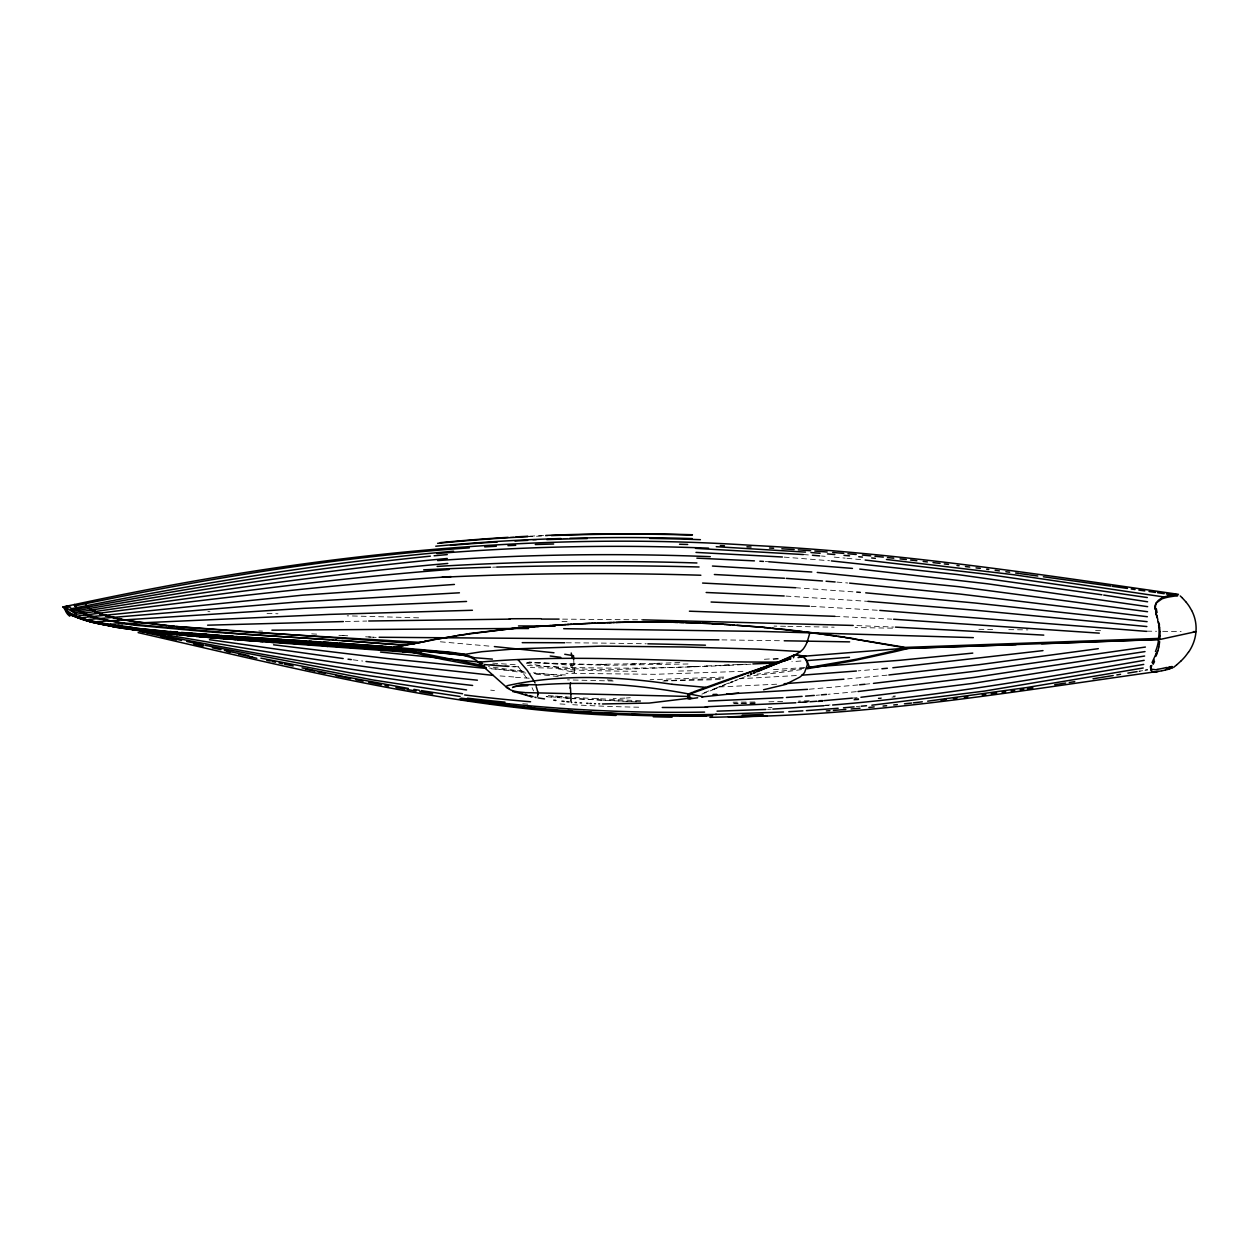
<?xml version="1.0" encoding="UTF-8"?>
<svg xmlns="http://www.w3.org/2000/svg" width="1259" height="1259" viewBox="0 0 1259 1259"><rect width="100%" height="100%" fill="white"/><g stroke="black" fill="none" stroke-linecap="round" stroke-linejoin="round"><path stroke-width="0.75" stroke-dasharray="5 3.75" d="M574.45 664.201L573.899 665.46L529.048 661.966M738.246 679.514L734.626 681.009M739.71 678.9L743.754 677.232M744.305 677.012L745.218 676.618M747.091 675.847L748.948 675.076M731.086 682.472L732.848 681.748M733.43 681.512L714.482 689.192M736.31 679.907L735.004 680.427M739.568 678.57L740.355 678.255M747.138 675.501L748.239 675.044M730.314 682.331L732.502 681.449M725.357 684.329L728.599 683.023M722.351 685.541L724.712 684.597M720.746 686.186L717.41 687.508M716.843 687.744L700.744 694.039M714.656 689.129L705.512 692.718M701.877 694.134L705.607 692.686M1142.605 670.669L1138.923 671.283L1142.401 670.717M804.092 668.23L756.974 674.179M801.542 669.599L776.315 673.014M775.56 673.109L753.763 675.532M1144.966 670.402L1147.547 670.087M1145.485 669.804L1147.61 669.552M864.76 684.282L871.716 683.558M887.028 675.154L847.669 678.884M747.39 676.162L750.584 675.863M857.82 684.959L809.301 689.208M856.293 691.679L828.28 694.276M852.107 698.131L859.157 697.455M778.235 658.976L772.711 659.464M878.263 669.096L858.213 670.858M818.665 701.09L823.937 700.649M816.052 695.283L819.546 695.015M823.827 705.732L829.114 705.323M895.212 696.872L891.97 697.124M808.136 701.893L797.624 702.648M893.292 696.133L895.338 695.975M856.309 706.519L859.834 706.236M721.989 678.255L723.563 678.145M630.287 697.722L626.321 698.005M723.705 677.074L650.116 679.703M881.457 697.879L878.231 698.1M800.976 661.022L791.895 661.652M804.658 667.569L771.94 669.694M720.431 678.365L664.374 680.726M796.349 675.548L740.15 678.727M878.2 698.588L881.237 698.383M778.109 658.441L762.907 659.37M776.63 684.204L717.189 687.068M624.983 698.084L613.133 698.619M858.906 699.343L853.272 699.674M854.719 698.651L858.764 698.415M858.449 699.799L853.901 700.051M751.072 664.17C676.366 668.387 601.409 669.882 526.687 665.444M825.054 705.213L830.389 704.93M692.151 666.688L609.891 669.772L530.354 667.569M742.936 671.33L654.664 674.305L566.015 673.313M695.487 666.53L707.259 665.964M690.31 666.782L698.855 666.357M767.612 709.352L771.106 709.195M706.472 665.995L742.779 664.359M729.417 664.941L719.188 665.397M738.561 664.532L742.542 664.359M741.236 664.422L748.145 664.138M822.882 701.169L818.098 701.373M818.555 700.382L822.568 700.224M679.844 662.517L654.051 663.462L661.148 663.225M688.012 663.981L605.925 665.319L526.75 662.564M720.29 679.561L662.895 681.025M817.673 701.735L822.19 701.562M809.238 700.728L798.584 701.074M805.367 701.845L808.546 701.735M801.401 701.971L808.64 702.066M654.239 663.462L592.06 664.406L527.631 662.454M798.222 702.081L800.598 702.003M799.638 702.349L804.139 702.207M768.415 707.527L771.94 707.416M345.312 621.521L366.747 621.049M630.145 664.122L640.611 663.886M782.657 701.515L766.762 701.845M755.589 703.01L739.112 703.167M754.865 702.018L733.084 702.192M754.833 703.293L734.044 703.451M738.325 703.183L733.619 703.199M562.6 619.129L642.94 619.853M1146.776 631.168L1156.58 631.263M1162.702 631.326L1181.131 631.514M978.904 629.295L995.617 629.5M1008.774 629.657L1027.958 629.878M1095.582 630.617L1102.868 630.696M721.926 639.887L782.705 640.768M613.18 681.025L567.51 679.876M892.552 628.162L855.097 627.549M598.607 698.698L597.348 698.682M785.553 626.29L774.049 626.085M787.851 626.337L834.135 627.187M567.006 621.631L560.397 621.474M418.633 617.823L347.185 615.824M267.018 613.448L277.987 613.778M207.908 611.638L209.938 611.701M640.626 700.791L574.608 697.533M640.595 701.814L603.077 700.193M636.598 701.893L572.436 698.651M856.875 625.581L893.575 627.045M612.267 680.112L606.146 679.86M834.937 616.328L891.781 619.16M311.665 633.859L317.425 634.174M338.891 635.307L344.809 635.638M602.321 700.146L572.656 698.383M785.962 596.074L867.955 601.346M811.095 606.319L878.027 610.285M342.716 635.512L348.397 635.826M365.629 636.786L371.153 637.101M368.619 636.944L374.962 637.322M373.136 637.211L376.142 637.384M258.835 630.916L262.502 631.121M765.283 561.53L768.887 561.766M795.578 587.733L854.94 591.966M515.151 664.736L492.238 663.1M496.125 665.051L519.275 666.892M522.454 671.11L489.782 668.718M570.752 697.266L547.712 695.566M568.092 698.068L557.501 697.297M570.72 698.525L556.966 697.549M784.184 557.123L829.555 560.743M513.766 676.964L498.328 675.8M555.99 697.187L546.154 696.4M803.368 554.542L808.797 554.967M546.658 696.762L553.519 697.297M836.936 582.099L847.795 582.996M440.351 641.791L491.419 646.308M566.361 697.093L565.385 697.014M821.497 556.022L825.133 556.321M834.213 557.123L845.119 558.13M562.112 696.731L559.484 696.495M561.844 675.642L533.501 672.715M846.945 558.288L863.328 559.877M558.225 676.539L533.328 673.943M558.178 696.369L555.565 696.117M494.897 664.941L487.17 664.107M490.68 690.137L494.457 690.546M525.869 673.077L489.546 668.041M524.137 671.598L488.461 666.546M352.929 659.81L362.734 661.069M526.341 663.273L552.465 667.726M558.335 668.891L571.193 671.692M518.425 666.829L527.253 678.869M571.617 664.406L572.876 669.363M532.053 687.682L533.548 690.955M573.711 659.433L574.356 672.448M570.39 664.988A20.884 3.321 -89 0 1 571.208 667.616M565.448 674.95A920.156 499.241 -5.4 0 1 530.464 673.25M529.205 678.208A1025.314 600.386 -6.5 0 1 513.688 677.169M692.293 670.764A1247.527 755.384 -7.7 0 1 676.083 671.078M636.692 671.283A1247.527 755.384 -7.7 0 1 564.142 669.615M515.309 666.924A1247.527 755.384 -7.7 0 1 511.846 666.688M527.757 704.143A1292.348 895.102 -10.2 0 1 520.156 703.513M638.738 707.212A1356.132 994.626 -12.8 0 1 572.703 704.71M565.008 704.253A1356.132 994.626 -12.8 0 1 557.312 703.765M566.298 642.782A1042.782 165.574 2.4 0 1 646.292 643.79M492.694 567.179A1052.965 272.054 3 0 1 496.959 567.069M562.804 538.459A1129.732 555.298 6.8 0 1 568.171 538.317M527.773 536.664A1171.027 617.65 7.7 0 1 547.854 535.752M510.084 537.231A1238.305 690.074 8.6 0 1 514.018 536.995M529.834 536.161A1238.305 690.074 8.6 0 1 543.746 535.531M532.856 540.142A1338.081 775.985 9.7 0 1 536.334 540.001M571.476 671.535A193.493 71.165 -0.5 0 1 574.639 672.29M553.677 666.64A357.603 164.787 -4.9 0 1 559.578 667.821M606.004 664.437L599.111 664.453L606.004 664.437"/><path stroke-width="1.5" d="M570.469 687.65L571.082 699.579M1160.043 635.716L1160.011 631.892M1160.027 636.031L1159.822 638.47M1159.618 641.586L1159.508 642.798M1159.445 643.396L1158.925 646.748M1155.494 605.626L1155.463 605.799A9.49 7.113 83.4 0 0 1155.51 607.405M1155.526 605.374L1155.542 605.311A8.372 6.594 81.8 0 1 1155.982 603.879M1150.427 666.798L1150.71 665.728M1158.815 647.252L1157.918 650.73M811.473 632.852L809.915 632.663L807.239 641.822M1157.824 651.029L1156.643 654.444M1151.371 666.263L1151.513 665.885A18.885 7.208 -49.8 0 1 1151.765 665.444M1156.533 654.727L1155.904 656.254M1156.203 653.563L1152.032 662.596M1152.772 663.037L1153.59 661.321M1154.188 660.046L1153.716 661.054M1155.967 603.203L1161.978 598.843A69.371 58.276 74.3 0 1 1171.814 596.514L1177.794 595.633L1175.528 595.318M1188.339 652.367L1185.411 656.238A61.313 54.593 -13.5 0 1 1181.21 660.786M1180.958 661.022L1176.945 664.642M1176.598 664.941L1174.678 666.467M807.192 641.807A18.57 12.149 -70.2 0 1 803.1 649.156L802.313 649.912A18.838 12.322 -70.3 0 1 800.425 651.595L794.964 654.979M1174.395 666.688L1173.687 667.239M1172.617 668.025L1167.534 668.797M512.98 687.209L521.368 684.581L536.035 684.77M1159.209 639.399L897.714 648.826L805.713 656.096L794.209 654.963L775.151 663.351M793.579 655.309L793.595 657.749M794.476 655.168L790.888 656.946M790.18 657.025L787.127 658.457M1162.592 597.679L1164.213 597.002M786.545 658.709L782.453 660.44M750.836 674.289L751.78 673.911M753.669 673.124L755.573 672.337M757.493 671.535L775.654 664.107M793.626 656.506L794.209 654.963M750.49 674.132L751.607 673.675M753.307 672.983L755.007 672.306M756.423 671.724L760.436 670.103M760.719 669.977L769.17 666.562M769.611 666.389L777.653 663.32M690.325 698.131L649.188 703.073L602.463 703.97M782.705 660.471L778.66 662.045M774.914 664.28L779.164 662.738M688.169 698.415L688.169 698.902A9.852 9.143 19.1 0 1 689.806 698.792L691.789 698.037M777.464 663.288L778.408 662.911L752.882 663.934M778.55 662.863L786.56 659.952M779.557 662.486L785.223 660.408M536.129 685.053C586.851 681.072 638.061 684.408 688.043 693.851A9.899 8.829 15 0 0 689.68 694.118L771.783 664.437M777.653 662.423L774.647 663.54M697.36 690.499L724.381 680.726M694.826 691.427L696.998 690.64M694.543 691.537L693.74 691.836M774.143 663.729L771.657 664.626M775.45 663.115L774.364 663.509M692.529 692.261L688.059 694.197M1164.465 596.923L1167.361 596.011M724.649 680.631L733.572 677.562M769.611 665.193L761.034 668.151M733.918 677.436L742.684 674.446M760.704 668.277L742.952 674.352M784.75 660.707L786.277 660.046M787.143 659.747L790.243 658.74M785.254 660.534L790.888 658.772M1169.973 668.875L1168.887 669.159M805.791 656.081L801.322 656.946A18.633 17.201 -6.1 0 0 802.125 656.726L803.163 656.364L802.251 656.081A18.492 16.997 -5.2 0 0 801.322 655.845L795.735 654.995M1168.21 669.332L1165.456 670.024M1167.801 595.9L1170.776 595.224M896.424 651.344L908.29 648.401L853.224 638.848M896.046 651.438L853.02 660.833L807.113 668.765M1166.259 668.104L1172.223 666.578L1169.941 666.861M1165.016 670.118L1162.088 670.748M398.505 646.544L392.761 647.803L385.254 647.189M397.687 646.733L401.967 645.804M1159.791 639.509L1041.618 643.774M1159.98 639.462L1195.499 631.75M398.914 646.465L400.818 646.056M479.978 662.108C579.266 653.216 678.979 662.958 778.408 662.029M401.605 645.883L431.853 640.202M402.786 645.631L403.651 645.458M68.49 605.784L62.95 606.932L68.474 613.763A83.11 25.967 -7.1 0 0 71.181 615.368L93.276 622.513M405.414 645.08L412.322 643.664M66.585 606.177L74.454 604.556A105.882 33.096 -6.8 0 0 75.509 606.618L76.264 607.641A77.208 24.11 -7 0 0 80.623 611.307L82.37 612.283A93.811 29.24 -6.9 0 0 85.801 613.888L88.523 614.943A124.468 38.62 -6.6 0 0 93.921 616.721L95.841 617.272M73.872 604.682C296.605 556.651 525.066 530.338 753.024 545.43C895.731 552.465 1037.29 573.978 1178.455 594.342M74.454 604.556L75.084 605.878C205.186 578.762 336.657 556.871 469.371 547.87M70.221 608.931C196.955 583.578 324.743 562.301 453.57 551.206M413.282 643.868L420.742 642.373M421.23 642.279L425.573 641.413M71.086 610.19C190.093 587.67 309.84 568.376 430.373 556.148M424.865 641.177L441.657 638.392M1161.601 670.858L1158.831 671.315C1015.966 691.254 872.912 715.867 728.284 716.812L767.03 715.93L709.903 717.347M1171.232 595.129L1174.238 594.61M431.617 639.887L469.45 633.812M72.251 611.481C196.609 589.7 321.517 570.17 447.275 558.477M702.538 696.919L701.593 697.077M442.743 638.203L456.513 635.842M1143.739 664.406L984.475 691.081L871.857 705.197M1143.203 667.994L1026.636 687.556L927.678 701.184M763.599 689.759L785.27 684.518L799.733 677.169A69.827 26.266 -0.8 0 0 801.668 675.564L803.305 673.974A71.716 26.974 -0.8 0 0 804.627 672.369L807.349 664.752A67.482 25.385 -0.8 0 0 806.814 661.793L805.461 659.087A60.841 22.867 -0.7 0 0 803.336 656.521M1144.195 660.346C1040.815 678.176 937.31 696.495 832.64 705.009M73.809 612.85C197.946 592.879 322.477 574.403 447.779 563.45M1127.875 673.124L1137.082 671.598M697.675 697.754L690.766 698.729M1116.859 674.934L1120.541 674.32M1144.62 656.033L972.64 683.401L860.92 697.281M1113.192 675.532L1093.032 678.774M457.347 635.402L508.746 628.981M1069.284 682.504L1074.761 681.638M1145.013 651.595L974.277 677.405L858.04 691.521M1054.696 684.723L1065.633 683.055M75.965 614.298C199.882 596.278 324.082 579.156 448.991 569.509M806.547 667.868L856.639 659.181L905.504 648.306L1016.092 644.671M469.182 633.576L510.949 628.76M1027.438 688.736L1032.884 687.933M1174.694 594.547L1176 594.374M1145.391 647.063L976.417 671.094L873.463 683.385M1098.304 648.668L979.03 664.705L888.901 674.966M1011.134 691.034L1014.754 690.53M1020.183 689.759L1023.819 689.255M798.064 657.591L800.929 657.056L800.079 657.135M1002.085 692.277L1005.705 691.789M78.892 615.824C202.62 599.882 326.569 584.601 451.115 576.591M1042.987 650.62L892.836 667.758M982.225 694.937L985.828 694.449M991.242 693.74L996.656 693.017M1158.296 671.393L1157.131 671.519M1167.581 667.6L1169.107 667.396M703.388 696.762L738.703 693.095M953.441 698.54L957.029 698.1M964.221 697.218L967.809 696.778M671.881 684.267C617.76 676.335 561.782 673.77 508.038 685.494A13.282 11.992 23.9 0 0 507.267 685.793L507.125 685.856A2.313 2.093 24.5 0 0 506.559 686.202M940.882 700.02L946.264 699.39M913.373 702.852L922.312 701.814M82.937 617.524L302.302 595.208L454.42 584.444M972.782 653.106L899.54 660.314L808.294 667.333M904.45 703.828L911.579 703.057M883.078 706.079L886.635 705.717M893.748 704.977L897.321 704.615M859.551 684.786L864.76 684.282M852.107 698.131L823.937 700.649M861.203 706.22L866.522 705.717M868.852 707.448L874.187 706.928M88.681 619.444L295.487 602.132L459.409 592.8M509.454 628.745L513.137 628.556M271.913 630.177L514.018 628.477M881.898 668.765L887.359 668.261M434.119 555.786L447.275 554.589M512.523 628.461L523.303 627.674M514.601 628.43L515.781 628.32M843.467 707.81L854.106 706.881M859.991 708.235L851.115 709.006M515.576 628.194L519.054 628.036M514.191 686.501L527.757 685.62M843.923 679.199L784.089 683.731M821.293 694.858L826.534 694.417M518.614 627.926L535.311 626.714M856.403 671.016L801.794 675.186M1156.643 669.851L1151.088 669.19A7.664 3.604 -41.6 0 1 1150.71 666.688M849.479 657.292L807.035 660.597M845.812 709.447L833.427 710.422M523.114 627.549L532.4 626.935M838.164 708.266L806.389 710.627M805.587 696.117L814.305 695.424M823.827 705.732L772.853 709.1M532.022 626.856L542.55 626.179M536.617 626.62L538.899 626.447M809.899 701.751L816.918 701.232M826.36 710.957L829.901 710.69M97.069 621.663L303.545 608.349L466.554 601.456M807.57 689.35L726.663 694.024M539.371 626.305L545.241 625.991M802.093 696.369L786.419 697.455M543.762 625.991L548.294 625.77M546.689 625.786L551.395 625.55M795.877 702.774L705.323 706.787M549.616 625.597L554.904 625.33M552.544 625.393L557.045 625.188M782.941 697.691L708.487 701.058M802.864 710.847L788.795 711.697M555.471 625.204L560.255 624.983M558.398 625.015L566.094 624.621M560.979 624.936L563.151 624.794M484.731 546.894L496.314 546.249M564.3 624.669L569.084 624.448M567.274 624.495L571.712 624.291M570.248 624.322L574.387 624.149M573.238 624.165L587.811 623.473M575.552 624.086L584.994 623.598M783.523 711.996L715.411 714.388M765.865 709.447L717.048 711.162M507.944 545.651L515.734 545.304M585.309 623.551L590.251 623.362M588.346 623.41L593.131 623.236M591.4 623.284L595.617 623.126M594.453 623.158L605.327 622.764M763.127 714.482L742.196 715.191M597.521 623.032L603.187 622.843M1159.271 638.392L905.52 647.394L850.14 638.36M535.295 544.533L553.661 543.998M603.675 622.812L610.048 622.607M712.972 694.48L716.875 694.354M606.759 622.701L611.78 622.56M609.844 622.607L614.376 622.481M207.593 625.188L343.377 621.568M612.944 622.528L618.736 622.371M616.044 622.45L621.348 622.308M619.145 622.371L627.47 622.182M368.714 621.002L510.115 619.129M472.424 610.269L329.323 614.408L109.816 624.259L115.214 625.345M622.245 622.308L633.56 622.088M794.744 655.152L795.578 655.152M628.461 622.198L637.904 622.04M634.678 622.119L640.06 622.025M637.794 622.088L646.465 621.993M700.523 715.82L712.657 715.741M640.894 622.056L652.367 621.993M541.496 619.082L559.075 619.113M647.11 622.04L668.261 622.135M511.17 628.493L528.56 628.54M379.148 637.259L718.905 639.84M653.311 622.056L658.551 622.025M563.686 628.697L762.498 631.451L973.333 637.636M658.961 622.025L665.161 622.088M1193.453 631.64L1195.908 631.672M642.94 619.853L853.209 625.44M667.191 622.198L674.462 622.245M849.62 641.87L784.231 640.784M668.718 622.229L671.787 622.276M653.295 716.796L672.086 717.189M673.313 622.308L680.678 622.387M688.154 698.084L688.106 696.432L525.743 692.623M674.84 622.339L677.893 622.418M689.413 611.197L834.937 616.328M679.53 544.234L687.682 544.455M679.419 622.45L686.548 622.56M680.946 622.497L683.983 622.576M685.51 622.623L692.088 622.733M711.083 602.022L809.332 606.208M687.036 622.67L697.643 622.953M70.756 607.2L62.95 606.932L66.995 607.971M599.662 703.875L598.733 703.844M706.157 592.485L784.184 595.979M695.487 548.357L803.368 554.542M695.991 552.402L782.374 556.997M696.872 558.146L754.424 560.869M702.585 583.059L795.578 587.733M693.127 622.89L700.413 623.063M720.337 545.603L724.429 545.777M716.245 546.689L805.461 552.119M895.417 627.124L1043.774 635.118M699.233 623.142L710.469 623.535M595.476 703.718L594.547 703.687M712.452 566.046L811.803 571.995M714.372 574.513L784.499 578.259M702.302 623.268L712.688 623.646M746.949 546.815L751.041 547.02M591.289 703.529L589.889 703.451M711.571 623.724L714.876 623.756M615.997 715.458C453.744 709.037 295.645 668.702 138.128 632.616M893.67 619.255L1099.28 633.151M713.145 623.803L718.873 623.976M714.703 623.897L716.277 623.976M769.501 548.027L773.608 548.279M719.471 624.023L725.121 624.354M717.835 624.071L723.343 624.244M588.032 703.356L586.631 703.262M759.854 561.199L763.473 561.42M281.827 639.493L241.665 636.96M273.313 639.588L282.173 640.139M781.839 548.782L794.177 549.569M724.177 624.448L730.582 624.873M420.6 642.405L250.934 632.348L178.872 626.73M299.736 640.611L247.331 637.322M291.695 640.123L305.717 641.004M264.484 639.037L292.544 640.784M304.741 640.957L311.713 641.382M270.622 639.336L251.296 638.203M289.57 640.516L304.426 641.539M261.715 638.769L240.375 637.479M273.659 640.044L285.305 640.784M302.616 641.35L310.375 641.917M302.679 641.87L247.598 638.376M270.26 639.84L255.86 638.911M299.847 641.712L307.023 642.153M405.98 649.738L404.784 649.66M725.719 624.385L734.091 624.952M329.952 639.729L209.372 631.939L133.108 625.046M332.943 639.934L243.255 634.158M309.1 641.24L317.724 641.775M315.647 641.649L328.772 642.515M306.976 641.618L315.694 642.184M313.349 642.106L333.21 643.333M250.179 638.03L235.291 637.148M305.843 642.09L311.839 642.483M322.304 642.688L325.294 642.877M311.382 642.436L333.305 643.884M323.862 643.255L326.994 643.459M768.887 561.766L852.453 568.407M879.789 610.395L1146.54 631.373M332.266 639.997L336.452 640.154M335.319 640.186L405.319 645.096M341.74 640.516L405.949 645.379M323.736 642.153L383.35 646.386M246.135 637.243L236.015 636.582M330.031 642.578L337.554 643.097M328.284 643.081L337.601 643.632M253.138 638.738L243.617 638.108M335.76 643.569L341.992 643.916M328.882 643.569L349.073 644.938M247.456 638.36L230.523 637.211M242.295 638.03L218.468 636.362M329.244 644.561L373.435 647.488M289.035 641.87L330.456 644.639M372.412 647.425L379.683 647.913M361.459 648.133L200.039 636.661M786.308 578.385L822.457 580.966M339.489 643.207L381.634 646.26M237.857 636.692L227.706 636.015M340.245 643.884L364.024 645.458M346.398 644.23L350.82 644.529M237.92 637.211L225.015 635.826M337.664 644.167L352.331 645.159M287.036 641.744L289.743 641.917M379.022 647.866L382.815 648.117M272.668 640.768L287.729 641.775M382.327 648.086L394.87 648.952M265.334 640.264L273.549 640.815M388.685 648.527L391.628 648.731M415.517 651.942L217.807 638.077L133.155 629.941M354.204 647.346L357.273 647.551M798.3 549.853L810.67 550.734M732.203 624.983L759.256 626.935M244.608 634.253L132.337 624.212A207.074 63.044 -5.9 0 1 95.464 617.429M229.358 636.11L233.592 636.393M233.655 636.928L216.768 635.213M350.742 644.608L358.233 645.127M350.883 645.064L368.415 645.788M229.421 636.629L222.308 636.251M355.573 645.395L358.831 645.615M226.478 636.928L223.787 636.739M266.845 640.359L256.899 639.666M394.555 648.92L398.552 649.203M255.357 639.556L258.189 639.761M363.458 647.976L405.839 651.076L406.327 649.77L418.649 652.666M525.113 692.576L518.976 691.978A27.604 10.528 -3.4 0 1 514.601 691.191L513.31 690.861A20.773 7.947 -3.5 0 1 510.572 689.885L507.975 688.421A38.085 14.51 -3.3 0 1 507.33 687.918L506.244 687.005M800.425 651.595L758.878 649.156L683.983 646.984L601.534 646.135L516.064 648.826L481.756 651.721L461.581 654.869L392.761 647.803L442.082 659.26L486.1 667.475M220.986 635.527L222.324 635.638M362.088 645.851L365.346 646.087M225.219 636.33L216.579 635.842M359.696 645.678L379.919 647.173M397.498 649.14L400.441 649.345M400.032 649.314L406.327 649.77M252.508 639.367L255.514 639.572M249.691 639.163L252.744 639.383M249.974 639.179L243.585 638.722M352.614 648.259L381.178 650.321M517.166 692.167L515.199 691.978L531.078 696.683M581.532 702.931L580.131 702.837M867.955 601.346L976.701 610.347L1146.839 626.541M414.809 643.554L176.291 626.478M364.244 645.568L371.861 646.559M219.648 635.433L203.958 634.253M221.033 636.031L209.435 635.323M221.096 636.55L200.921 634.678M213.275 635.984L215.871 636.173M216.91 636.251L205.626 635.402M244.041 638.754L235.732 638.14M239.95 638.455L241.398 638.549M270.496 642.279L311.13 645.237M327.104 646.402L353.118 648.306M380.375 650.274L394.445 651.296M273.974 642.531L260.046 641.508M310.233 645.175L327.702 646.449M392.666 651.155L415.722 652.87M737.034 625.33L766.684 627.611M365.74 645.678L449.085 652.587L465.374 654.932L474.013 657.607M368.745 645.898L374.741 646.355M215.745 635.15L186.253 632.852M212.692 635.937L196.687 634.347M233.057 637.935L236.44 638.187M402.864 651.91L405.666 652.115M262.926 641.712L223.048 638.628M252.477 640.941L244.215 640.312M814.793 551.049L827.194 552.009M826.077 581.233L835.126 581.957M372.869 646.654L388.826 647.866M203.124 635.213L196.955 634.741M230.381 637.731L233.812 637.983M231.184 637.794L222.166 637.085M227.25 637.479L228.556 637.589M415.108 652.823L421.497 653.311M705.843 687.367L672.07 684.282M856.734 592.108L860.338 592.391M381.43 646.26L386.702 646.654M376.252 646.465L386.34 647.661M381.524 647.283L383.129 647.409M206.759 634.473L194.405 633.497M204.084 635.291L191.053 633.907M199.677 634.945L192.139 634.363M224.7 637.29L225.975 637.384M474.202 657.702L492.426 659.118M237.872 639.824L242.058 640.139M233.702 639.493L235.795 639.651M810.953 552.544L820.128 553.283M817.248 572.436L959.232 586.741L1147.547 611.717M384.64 646.512L393.988 647.268M388.732 646.843L391.36 647.063M388.464 647.866L390.133 647.992M195.176 634.08L182.649 633.23M195.255 634.599L178.463 632.884M188.567 634.08L190.927 634.268M222.402 637.101L216.202 636.613M230.192 639.21L206.618 637.259M865.736 592.832L975.505 603.061L1147.106 621.663M393.327 647.189L450.628 652.225L464.602 654.239L464.681 655.341L395.326 648.416M389.708 647.944L391.785 648.133M391.455 648.086L395.295 648.448M193.194 633.387L188.425 633.009M190.739 633.718L142.786 628.949M185.073 633.796L187.402 633.985M215.037 636.519L217.099 636.676M186.395 633.891L152.26 630.617M212.598 636.314L215.289 636.535M212.976 636.346L208.616 635.984M576.417 702.538L575.033 702.428M832.703 552.449L843.75 553.393M812.433 555.266L819.688 555.864M394.083 648.291L394.964 648.369M181.453 632.427L184.931 632.726M181.925 633.009L172.892 632.427M181.595 633.497L182.76 633.592M180.446 633.403L177.11 633.135M206.256 635.795L208.852 636.015M206.791 635.842L201.896 635.417M221.427 638.502L218.169 638.234M215.808 638.03L213.589 637.841M827.478 553.913L834.827 554.527M849.605 583.137L960.098 594.075L1147.358 616.721M173.238 631.766L177.519 632.128M177.582 632.648L167.353 631.955M173.301 632.286L133.643 627.973M204.084 635.606L205.17 635.701M174.891 632.947L153.11 630.806L154.432 630.948M200.637 635.323L202.683 635.496M200.81 635.339L195.853 634.898M211.402 637.668L202.447 636.881M480.859 662.187L380.517 652.083M486.367 668.435L387.237 658.52L273.581 644.813M493.198 675.391L366.007 661.479M171.602 631.625L169.965 631.483M166.66 631.892L163.214 631.593M198.245 635.118L199.725 635.244M165.653 632.128L170.107 632.522M196.829 634.992L191.525 634.52M194.94 634.819L180.037 633.497M204.525 637.07L195.822 636.283M847.905 553.755L856.199 554.495M831.381 560.916L957.359 574.529L1101.893 594.783M161.152 631.42L162.537 631.53M189.259 634.331L191.148 634.489M199.961 636.661L190.172 635.779M844.018 555.361L849.542 555.848M759.728 626.982L762.073 627.187M165.338 632.097L134.257 629.059M197.065 636.409L192.753 636.015M762.545 627.234L764.386 627.407M161.042 631.215L147.508 630.161M185.482 633.985L161.089 631.656M160.397 631.656L129.976 628.556M192.973 636.047L186.442 635.433M188.315 635.606L191.321 635.889M179.313 633.419L176.417 633.151M186.725 635.465L188.834 635.669M184.569 635.26L187.748 635.559M182.712 635.087L185.671 635.37M862.431 555.077L870.772 555.88M858.748 556.73L862.431 557.076M767.581 627.706L768.934 627.832M764.355 627.611L773.388 628.272M494.378 646.575L553.976 652.776M178.149 626.667L171.145 625.991M175.693 633.088L172.452 632.773M179.234 634.741L185.136 635.323M182.524 635.071L179.407 634.772M859.755 569.099L987.512 583.798L1147.641 606.665M174.922 626.368L138.883 622.214M151.898 630.366L134.131 628.808M178.038 634.63L176.008 634.442L179.958 634.819M477.413 680.19C368.698 669.316 260.818 651.312 153.22 632.6M569.052 701.893L566.849 701.672M874.942 556.273L883.299 557.123M865.153 560.05L985.797 574.135L1147.311 597.553M769.076 628.052L770.634 628.21M169.918 632.537L159.83 631.53M174.403 634.268L177.377 634.567M871.669 557.973L875.351 558.335M772.176 628.367L784.152 629.374M168.501 625.723L170.107 625.896M147.35 629.925C122.233 627.312 96.046 626.022 72.723 615.462M174.246 634.268L175.19 634.363M174.812 634.316L167.148 633.545M173.616 634.206L158.839 632.632M773.718 628.524L775.261 628.682M528.261 707.133L531.849 707.511M887.469 557.548L893.748 558.209M886.43 559.468L1014.439 574.828L1163.961 596.971M776.016 628.76L777.543 628.918M778.298 628.996L779.809 629.154M166.912 625.566L131.455 621.096A211.119 64.193 -5.8 0 1 118.236 618.72L109.454 616.642M168.281 633.655L159.043 632.648M780.564 629.232L804.312 631.955M154.873 630.995L157.344 631.263M564.111 701.389L561.923 701.153M906.338 559.563L900.043 558.87M784.577 629.421L802.424 631.467M140.646 628.745L130.826 627.643M164.614 633.261L159.578 632.71M472.629 685.447C370.193 674.289 268.686 656.002 167.541 636.55M916.867 560.727L910.556 560.019M151.615 630.633L136.916 628.87M134.194 628.54L131.754 627.753M150.624 630.539L143.227 629.673M133.784 628.996L131.44 628.729M923.177 561.451L927.395 561.939M132.793 628.32L130.354 627.596M157.737 632.506L156.116 632.317M933.029 562.584L940.064 563.418M132.525 628.288L119.778 626.746A206.586 62.95 -6 0 1 90.79 621.442L88.02 620.656M157.328 632.459L146.925 631.168M154.605 632.144L157.092 632.427M130.967 628.682L121.95 627.549M155.313 632.223L152.89 631.939M944.297 563.922L948.531 564.441M131.943 627.769L119.699 626.227A206.602 62.919 -6 0 1 90.711 620.939M466.57 689.948L351.843 673.156L205.327 645.363M804.076 631.672L809.915 632.663M956.982 565.48L959.106 565.732M806.547 631.971L821.671 633.938M151.285 631.735L152.087 631.829L147.24 631.215M555.927 700.445L553.74 700.177M969.682 567.054L965.448 566.534M150.718 631.672L147.917 631.31M980.289 568.407L976.04 567.872M132.038 624.92L95.794 618.2M138.38 629.059L140.803 629.374M986.647 569.225L988.771 569.493M812.779 632.758L814.038 632.931M485.093 701.893L490.68 702.616M494.394 703.089L499.98 703.812M999.41 570.894L995.145 570.327M348.051 659.181L351.308 659.59M343.172 658.536L209.45 639.666M1009.608 572.231L1005.847 571.728M814.573 633.261L825.998 634.52M690.546 694.213L702.963 696.668M462.572 693.74L372.711 679.923L260.881 658.142M1028.304 574.733L1019.963 573.616M1015.572 573.018L1018.861 573.459M145.352 630.964L141.889 630.491M1043.365 576.764L1110.784 586.096M1037.762 576.008L1029.437 574.891M822.536 634.048L823.402 634.174M823.874 634.505L828.516 635.15M134.052 628.493L127.694 627.58M144.816 630.901L140.032 630.224M826.864 634.646L833.93 635.638M145.446 630.979L129.882 628.619M1127.466 588.457L1112.295 586.316M514.695 691.962L513.326 691.663A10.654 8.687 -29.8 0 1 512.743 691.584M1157.54 592.721L1164.197 593.681M1149.026 591.51L1155.416 592.422M1138.86 590.062L1144.777 590.912M1131.259 588.992L1135.067 589.527M830.059 635.37L836.244 636.267M131.408 628.131L128.402 627.69M1170.996 594.657L1166.464 594.012M834.371 635.701L842.129 636.834M460.117 696.495L421.214 690.609M140.583 630.303L132.636 629.091A210.788 64.823 -5.8 0 1 119.526 626.62M837.802 636.487L850.596 638.108M544.502 698.902L538.002 697.911M842.586 636.912L844.915 637.259M88.791 620.404L115.482 625.597M468.741 655.955L461.581 654.869L470.362 657.245L476.28 660.298L506.024 686.8M136.523 621.867L122.863 619.585A163.906 50.454 -6.2 0 1 102.656 614.785L90.853 609.545L101.554 614.235L114.16 617.539M115.639 626.652L94.299 622.749M1103.734 595.066L1147.579 601.786M845.513 637.652L853.46 638.565M564.756 654.255L573.522 655.703L573.711 659.433M121.242 623.41L122.721 623.63M137.672 629.878L124.027 627.564M482.716 663.509L480.041 663.005A1.936 1.747 29 0 1 479.223 662.738M484.589 665.901L418.366 652.587M536.082 697.596L534.886 697.14M413.881 689.381L419.389 690.294M120.14 626.368L122.847 626.825M419.766 691.71L432.687 693.898M408.357 688.453L344.856 676.697M128.985 628.477L128.686 628.414A203.927 62.903 -5.9 0 1 118.503 626.463M406.909 689.46L416.099 691.065M395.924 687.445L405.068 689.114M118.991 618.499L121.194 618.909M151.395 632.27L120.596 626.415M115.01 625.471L112.885 625.062L114.364 625.267M115.875 625.629L112.413 625.031M384.971 685.384L388.606 686.076M531.896 696.841L531.172 696.699M368.604 682.221L381.32 684.707M154.259 633.875L165.873 636.22M343.062 676.335L302.018 667.884M355.919 679.687L363.159 681.135M350.506 678.585L336.106 675.595M152.339 633.482L112.177 625.015M203.628 645.017L186.662 641.476M248.684 655.593L224.417 650.415M119.479 626.652L118.535 626.447M181.579 640.422L146.343 632.789M318.181 671.787L325.341 673.329M284.329 664.107L293.158 665.995M212.346 647.803L220.97 649.675M271.991 661.431L275.516 662.203M279.042 662.958L282.551 663.729M305.685 669.08L314.608 671.016M106.732 623.803L107.597 623.992M266.719 660.283L270.229 661.054M200.338 645.159L203.769 645.914M252.697 657.198L238.722 654.113M195.208 644.026L198.623 644.781M139.686 631.294L144.675 632.411M226.541 651.375L230.004 652.162M249.565 656.647L256.852 658.284M123.114 627.549L133.045 629.799M166.267 637.51L176.449 639.824M198.843 645.08L202.306 645.883M161.199 636.346L164.583 637.133M118.173 626.4L121.478 627.171M193.681 643.9L197.128 644.687M161.168 636.267L167.982 637.888M114.207 625.471L112.995 625.172A157.359 49.117 -6.2 0 0 113.798 625.361M401.983 650.148L402.896 650.368M399.481 649.518L400.425 649.754M397.891 649.125L396.931 648.873M90.805 620.892L87.957 620.152A136.192 42.208 -6.6 0 1 81.095 618.075L80.057 617.713A98.344 30.672 -6.9 0 1 72.204 614.282M89.531 621.537L88.099 621.175A133.879 41.578 -6.6 0 1 80.214 618.736L79.223 618.374A96.644 30.185 -7 0 1 72.361 615.289M520.628 693.079L521.918 693.426M88.24 620.262L72.55 614.439M525.223 694.338L526.766 694.763M95.731 622.654L96.707 622.937M529.661 695.597L533.076 696.605M93.921 616.721L94.881 617.004M509.092 688.468L508.211 688.169A13.345 12.086 24.6 0 1 507.393 687.839L507.346 687.823M90.538 616.595L89.405 616.202A102.734 32.01 -7 0 1 85.234 614.549L84.007 613.999A83.582 26.124 -7.2 0 1 81.237 612.504L79.254 611.166M80.135 618.232L81.174 618.578A136.177 42.239 -6.6 0 0 88.036 620.656M94.362 611.496L88.917 608.081A71.086 22.221 -7 0 1 85.518 603.738A85.14 26.628 -6.9 0 0 91.325 610.064M91.765 610.033L101.176 614.109A137.278 42.444 -6.4 0 0 115.812 617.839M506.543 687.257L506.59 687.32A2.313 2.093 24.6 0 0 507.267 687.634M1180.265 595.963L1181.981 597.6M1182.248 597.868L1185.726 601.676M517.968 659.622L527.128 670.276L533.91 680.851M75.115 605.988L77.743 609.844A74.297 23.276 -7.5 0 0 79.175 611.182M807.239 661.305L809.899 668.34M535.059 682.992L534.587 682.11M1191.691 610.536L1189.425 606.649A61.14 54.357 -13 0 0 1185.931 601.928M72.235 615.321A83.346 26.093 -7.1 0 1 65.452 608.207L65.279 607.2A83.362 26.046 -7.1 0 0 72.078 614.313M65.122 607.09L65.358 607.704A83.362 26.061 -7.1 0 0 72.156 614.817A98.328 30.688 -6.9 0 0 80.167 618.216M1157.462 618.043L1156.927 616.139M1156.801 615.667L1156.407 614.156M1157.871 619.57L1155.699 613.243M1157.729 620.53L1158.453 623.52M571.224 653.012L572.011 656.521M1156.344 613.888L1155.872 611.874M1158.469 621.915L1158.862 623.583M1158.925 623.882L1159.586 627.549M1155.809 611.591L1155.699 611.056A18.759 12.354 83.6 0 1 1155.668 610.505M572.2 657.576L572.326 658.457M1159.618 627.8L1159.995 631.53M537.845 691.521L537.892 691.931A13.282 3.856 79.3 0 1 537.923 693.017A13.282 3.856 79.4 0 1 537.971 694.118M1154.881 609.151L1154.802 607.578M689.68 694.118L689.806 698.792M688.091 696.29L688.075 695.125M536.177 686.564A6.531 1.007 75.1 0 1 537.53 691.207M570.091 688.185A6.846 1.621 -85.3 0 1 570.579 682.771M512.555 687.571A10.623 10.009 -53.3 0 1 513.011 687.257M479.191 662.36A1.936 1.747 28.6 0 1 479.978 662.25M1191.895 610.945A48.802 43.341 -13.5 0 1 1188.512 652.288M1155.62 609.482A13.519 9.568 83.8 0 1 1155.526 608.349M1156.218 603.454A10.481 8.435 80 0 1 1157.745 601.11M1158.359 600.417A24.472 20.113 75.9 0 1 1162.624 597.757M537.845 694.244A6.531 1.621 88.4 0 1 537.483 696.51M571.665 702.616A6.83 1.763 -88.2 0 1 570.815 700.35M803.856 657.576A18.413 11.976 -69.4 0 1 807.192 661.353M1151.198 667.333A13.629 5.744 -47.1 0 1 1151.466 666.53M1150.931 668.985A9.584 4.328 -44.2 0 1 1151.056 667.994M1151.056 670.118A8.467 3.997 -40.8 0 1 1150.852 669.332M1152.394 671.33A10.623 5.036 -39 0 1 1151.182 670.355M1156.785 671.881A25.007 11.614 -36.1 0 1 1152.756 671.724M1158.595 639.383A51.147 44.805 -14.1 0 1 1155.447 651.58M1156.942 652.02A64.839 58.465 18.1 0 1 1156.313 653.61M1153.165 664.264A20.128 5.713 -54 0 1 1154.519 661.62M1166.542 667.459A72.377 34.245 -34.3 0 1 1156.927 669.379M1158.61 625.282A51.147 46.3 -15.8 0 1 1158.548 638.313M1159.146 623.441A64.839 58.37 18.1 0 1 1159.476 625.188M1157.1 612.519A20.05 11.158 81.6 0 1 1156.376 608.915M1155.022 607.578A7.57 5.917 82.4 0 1 1156.061 603.297M109.549 616.611A121.021 37.597 -6.5 0 1 94.236 611.544M508.384 666.436A1247.527 755.384 -7.7 0 1 484.259 664.547M504.985 702.144A1292.348 895.102 -10.2 0 1 467.451 698.178M707.652 707.102A1356.132 994.626 -12.8 0 1 662.265 707.479M530.558 701.767A1356.132 994.626 -12.8 0 1 464.618 694.968M704.584 712.106A1421.867 1113.082 -17 0 1 460.999 698.115M716.623 714.372A1498.493 1234.166 -23.1 0 1 472.377 700.901M466.759 700.13A1498.493 1234.166 -23.1 0 1 459.283 699.091M706.519 716.119A1590.825 1356.635 -31.7 0 1 531.943 708.298M524.311 707.511A1590.825 1356.635 -31.7 0 1 507.235 705.591M490.239 703.498A1590.825 1356.635 -31.7 0 1 486.478 703.01M480.828 702.254A1590.825 1356.635 -31.7 0 1 477.082 701.751M471.464 700.964A1590.825 1356.635 -31.7 0 1 460.243 699.327M700.555 715.726A1721.037 1486.895 -42.7 0 1 679.844 715.631M653.327 715.096A1721.037 1486.895 -42.7 0 1 631.829 714.357M618.2 713.727A1721.037 1486.895 -42.7 0 1 604.619 712.987M591.069 712.122A1721.037 1486.895 -42.7 0 1 583.358 711.571M571.791 710.69A1721.037 1486.895 -42.7 0 1 567.951 710.375M508.856 704.332A1721.037 1486.895 -42.7 0 1 505.079 703.86M518.488 625.959A831.79 51.997 1.1 0 1 555.25 626.085M509.313 618.751A900.311 108.904 1.7 0 1 540.803 618.704M522.217 642.672A1042.782 165.574 2.4 0 1 564.772 642.767M647.85 643.821A1042.782 165.574 2.4 0 1 705.449 645.19M423.685 569.839A1052.965 272.054 3 0 1 490.554 567.242M496.959 567.069A1052.965 272.054 3 0 1 699.06 566.975M442.114 577.267A1068.938 319.597 3.7 0 1 700.854 575.237M437.141 566.44A1081.135 381.902 4.5 0 1 696.919 562.978M437.628 560.585A1094.04 439.973 5.3 0 1 710.296 556.667M436.889 553.567A1108.345 497.1 6 0 1 708.565 548.153M435.771 546.217A1129.732 555.298 6.8 0 1 561.01 538.522M569.965 538.27A1129.732 555.298 6.8 0 1 692.245 538.584M437.597 543.337A1171.027 617.65 7.7 0 1 527.773 536.664M551.379 535.61A1171.027 617.65 7.7 0 1 692.057 535.075M440.272 542.645A1238.305 690.074 8.6 0 1 508.117 537.341M515.985 536.885A1238.305 690.074 8.6 0 1 527.851 536.255M545.745 535.437A1238.305 690.074 8.6 0 1 692.45 534.745M450.502 545.383A1338.081 775.985 9.7 0 1 497.258 541.984M514.994 540.992A1338.081 775.985 9.7 0 1 527.631 540.379M546.815 539.592A1338.081 775.985 9.7 0 1 587.292 538.537M649.77 538.427A1338.081 775.985 9.7 0 1 700.413 539.686M121.966 627.076A163.654 50.989 -6.2 0 1 112.539 625.015M119.07 626.242A137.042 42.948 -6.4 0 0 120.172 626.463A209.781 64.366 -5.9 0 0 121.745 626.84M550.183 656.018A299.28 120.187 -6.9 0 1 560.79 657.387M128.166 627.911A209.781 64.366 -5.9 0 1 126.53 627.659M95.605 618.263A129.299 40.304 -6.9 0 1 90.349 616.642M76.185 613.416A81.851 24.755 -5.8 0 1 65.751 606.397M127.049 628.808A285.919 79.301 -4.4 0 1 112.602 626.793M69.749 616.202A81.741 26.36 -8.4 0 1 65.059 607.483M132.274 627.234A286.8 90.837 -6.4 0 1 117.984 625.424M133.501 629.752A206.854 63.343 -5.9 0 1 96.628 622.969M93.858 622.088A124.326 38.903 -6.6 0 1 91.136 621.206M124.751 627.092A234.205 69.292 -5 0 1 120.313 626.368M122.06 627.486A207.105 63.155 -6 0 1 89.373 621.6"/></g></svg>
